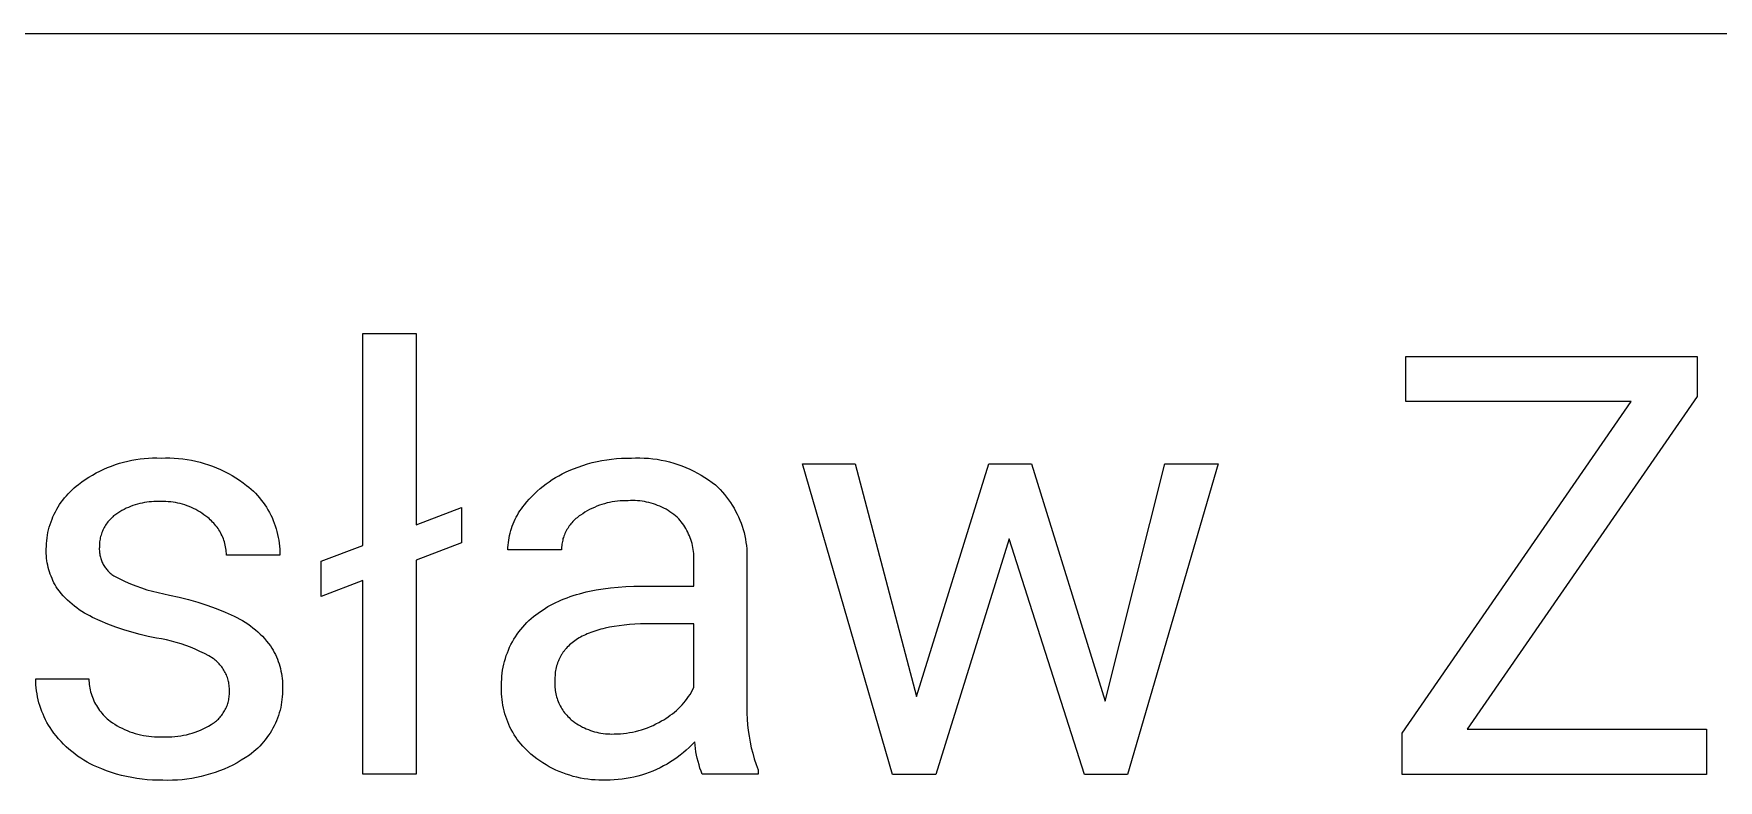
# Model space of a CAD drawing. Header units: millimetres. Extents: x 0 to 4030, y 0 to 2816.
# Drawn here: x 3053.8 to 3207.6, y 382.4 to 450.5 of the extents above; entities that cross this region are included whole.
import ezdxf

# ---------------------------------------------------------------- set-up
doc = ezdxf.new("R2010")
doc.units = ezdxf.units.MM
doc.header["$MEASUREMENT"] = 0
doc.layers.add('Domyślny', color=7, linetype='Continuous', true_color=0x000000)

msp = doc.modelspace()

# ---------------------------------------------------------------- linework, layer by layer
at = {"layer": 'Domyślny', "color": 18, "lineweight": 15, "true_color": 0x000000}
for p, q in [((4026.42, 450.53), (2507.18, 450.53)), ((3083.82, 403.81), (3083.82, 423.16)), ((3083.82, 423.16), (3088.69, 423.16)), ((3088.69, 423.16), (3088.69, 405.67)), ((3179.07, 416.94), (3179.07, 421.06)), ((3179.07, 421.06), (3205.67, 421.06)), ((3205.67, 421.06), (3205.67, 417.39)), ((3178.74, 386.67), (3199.65, 416.94)), ((3199.65, 416.94), (3179.07, 416.94)), ((3205.67, 417.39), (3184.68, 387.01)), ((3059.82, 410.59), (3060.17, 410.76)), ((3060.17, 410.76), (3060.53, 410.91)), ((3060.53, 410.91), (3060.88, 411.05)), ((3060.88, 411.05), (3061.25, 411.18)), ((3061.25, 411.18), (3061.61, 411.3)), ((3061.61, 411.3), (3061.98, 411.4)), ((3061.98, 411.4), (3062.36, 411.5)), ((3062.36, 411.5), (3062.73, 411.58)), ((3062.73, 411.58), (3063.11, 411.65)), ((3063.11, 411.65), (3063.49, 411.7)), ((3063.49, 411.7), (3063.88, 411.74)), ((3063.88, 411.74), (3064.26, 411.77)), ((3064.26, 411.77), (3064.64, 411.79)), ((3064.64, 411.79), (3065.03, 411.79)), ((3065.03, 411.79), (3065.41, 411.78)), ((3065.41, 411.78), (3065.81, 411.79)), ((3065.81, 411.79), (3066.21, 411.79)), ((3066.21, 411.79), (3066.61, 411.78)), ((3066.61, 411.78), (3067.01, 411.75)), ((3067.01, 411.75), (3067.4, 411.7)), ((3067.4, 411.7), (3067.8, 411.65)), ((3067.8, 411.65), (3068.19, 411.58)), ((3068.19, 411.58), (3068.58, 411.5)), ((3068.58, 411.5), (3068.97, 411.4)), ((3068.97, 411.4), (3069.35, 411.29)), ((3069.35, 411.29), (3069.73, 411.17)), ((3069.73, 411.17), (3070.11, 411.04)), ((3070.11, 411.04), (3070.48, 410.89)), ((3070.48, 410.89), (3070.85, 410.73)), ((3070.85, 410.73), (3071.21, 410.56)), ((3102.66, 410.63), (3103.07, 410.8)), ((3103.07, 410.8), (3103.49, 410.96)), ((3103.49, 410.96), (3103.92, 411.11)), ((3103.92, 411.11), (3104.35, 411.24)), ((3104.35, 411.24), (3104.78, 411.36)), ((3104.78, 411.36), (3105.22, 411.46)), ((3105.22, 411.46), (3105.66, 411.55)), ((3105.66, 411.55), (3106.11, 411.63)), ((3106.11, 411.63), (3106.55, 411.69)), ((3106.55, 411.69), (3107, 411.73)), ((3107, 411.73), (3107.45, 411.76)), ((3107.45, 411.76), (3107.9, 411.78)), ((3107.9, 411.78), (3108.35, 411.78)), ((3108.35, 411.78), (3108.74, 411.79)), ((3108.74, 411.79), (3109.13, 411.8)), ((3109.13, 411.8), (3109.53, 411.78)), ((3109.53, 411.78), (3109.92, 411.76)), ((3109.92, 411.76), (3110.31, 411.72)), ((3110.31, 411.72), (3110.7, 411.67)), ((3110.7, 411.67), (3111.08, 411.6)), ((3111.08, 411.6), (3111.47, 411.52)), ((3111.47, 411.52), (3111.85, 411.43)), ((3111.85, 411.43), (3112.23, 411.32)), ((3112.23, 411.32), (3112.6, 411.2)), ((3112.6, 411.2), (3112.97, 411.07)), ((3112.97, 411.07), (3113.34, 410.92)), ((3113.34, 410.92), (3113.69, 410.76)), ((3113.69, 410.76), (3114.05, 410.59)), ((3132.21, 382.89), (3123.97, 411.25)), ((3123.97, 411.25), (3128.8, 411.25)), ((3128.8, 411.25), (3134.38, 390.02)), ((3134.38, 390.02), (3140.99, 411.25)), ((3140.99, 411.25), (3144.89, 411.25)), ((3144.89, 411.25), (3151.63, 389.58)), ((3151.63, 389.58), (3157.08, 411.25)), ((3161.93, 411.25), (3153.67, 382.89)), ((3157.08, 411.25), (3161.93, 411.25)), ((3057.48, 409.05), (3057.67, 409.21)), ((3057.67, 409.21), (3057.87, 409.37)), ((3057.87, 409.37), (3058.18, 409.6)), ((3058.18, 409.6), (3058.49, 409.82)), ((3058.49, 409.82), (3058.82, 410.03)), ((3058.82, 410.03), (3059.15, 410.23)), ((3059.15, 410.23), (3059.48, 410.42)), ((3059.48, 410.42), (3059.82, 410.59)), ((3071.21, 410.56), (3071.56, 410.38)), ((3071.56, 410.38), (3071.91, 410.18)), ((3071.91, 410.18), (3072.25, 409.97)), ((3072.25, 409.97), (3072.58, 409.76)), ((3072.58, 409.76), (3072.91, 409.53)), ((3072.91, 409.53), (3073.22, 409.28)), ((3073.22, 409.28), (3073.43, 409.11)), ((3100.02, 408.99), (3100.29, 409.21)), ((3100.29, 409.21), (3100.56, 409.42)), ((3100.56, 409.42), (3100.84, 409.62)), ((3100.84, 409.62), (3101.13, 409.81)), ((3101.13, 409.81), (3101.43, 409.99)), ((3101.43, 409.99), (3101.73, 410.17)), ((3101.73, 410.17), (3102.03, 410.33)), ((3102.03, 410.33), (3102.34, 410.48)), ((3102.34, 410.48), (3102.66, 410.63)), ((3114.05, 410.59), (3114.4, 410.41)), ((3114.4, 410.41), (3114.74, 410.22)), ((3114.74, 410.22), (3115.07, 410.01)), ((3115.07, 410.01), (3115.4, 409.79)), ((3115.4, 409.79), (3115.72, 409.56)), ((3115.72, 409.56), (3116.03, 409.32)), ((3116.03, 409.32), (3116.25, 409.12)), ((3056.14, 407.53), (3056.29, 407.74)), ((3056.29, 407.74), (3056.44, 407.95)), ((3056.44, 407.95), (3056.59, 408.15)), ((3056.59, 408.15), (3056.76, 408.34)), ((3056.76, 408.34), (3056.93, 408.52)), ((3056.93, 408.52), (3057.11, 408.71)), ((3057.11, 408.71), (3057.29, 408.88)), ((3057.29, 408.88), (3057.48, 409.05)), ((3063.67, 407.67), (3063.46, 407.62)), ((3063.89, 407.71), (3063.67, 407.67)), ((3064.11, 407.75), (3063.89, 407.71)), ((3064.32, 407.77), (3064.11, 407.75)), ((3064.54, 407.79), (3064.32, 407.77)), ((3064.76, 407.8), (3064.54, 407.79)), ((3064.98, 407.81), (3064.76, 407.8)), ((3065.2, 407.81), (3064.98, 407.81)), ((3065.41, 407.8), (3065.2, 407.81)), ((3065.63, 407.8), (3065.41, 407.8)), ((3065.85, 407.8), (3065.63, 407.8)), ((3066.07, 407.78), (3065.85, 407.8)), ((3066.29, 407.77), (3066.07, 407.78)), ((3066.51, 407.74), (3066.29, 407.77)), ((3066.72, 407.71), (3066.51, 407.74)), ((3066.94, 407.66), (3066.72, 407.71)), ((3067.15, 407.62), (3066.94, 407.66)), ((3073.43, 409.11), (3073.64, 408.94)), ((3073.64, 408.94), (3073.84, 408.75)), ((3073.84, 408.75), (3074.03, 408.56)), ((3074.03, 408.56), (3074.21, 408.36)), ((3074.21, 408.36), (3074.39, 408.16)), ((3074.39, 408.16), (3074.56, 407.95)), ((3074.56, 407.95), (3074.72, 407.73)), ((3074.72, 407.73), (3074.88, 407.51)), ((3098.58, 407.5), (3098.8, 407.77)), ((3098.8, 407.77), (3099.03, 408.03)), ((3099.03, 408.03), (3099.26, 408.28)), ((3099.26, 408.28), (3099.51, 408.52)), ((3099.51, 408.52), (3099.76, 408.76)), ((3099.76, 408.76), (3100.02, 408.99)), ((3106.13, 407.68), (3105.89, 407.61)), ((3106.37, 407.73), (3106.13, 407.68)), ((3106.61, 407.78), (3106.37, 407.73)), ((3106.85, 407.81), (3106.61, 407.78)), ((3107.09, 407.84), (3106.85, 407.81)), ((3107.34, 407.86), (3107.09, 407.84)), ((3107.58, 407.88), (3107.34, 407.86)), ((3107.82, 407.88), (3107.58, 407.88)), ((3108.07, 407.87), (3107.82, 407.88)), ((3108.28, 407.89), (3108.07, 407.87)), ((3108.49, 407.89), (3108.28, 407.89)), ((3108.7, 407.89), (3108.49, 407.89)), ((3108.91, 407.87), (3108.7, 407.89)), ((3109.12, 407.86), (3108.91, 407.87)), ((3109.33, 407.83), (3109.12, 407.86)), ((3109.54, 407.8), (3109.33, 407.83)), ((3109.75, 407.76), (3109.54, 407.8)), ((3109.95, 407.71), (3109.75, 407.76)), ((3110.16, 407.66), (3109.95, 407.71)), ((3110.36, 407.6), (3110.16, 407.66)), ((3116.25, 409.12), (3116.46, 408.9)), ((3116.46, 408.9), (3116.66, 408.68)), ((3116.66, 408.68), (3116.86, 408.45)), ((3116.86, 408.45), (3117.05, 408.21)), ((3117.05, 408.21), (3117.23, 407.97)), ((3117.23, 407.97), (3117.41, 407.72)), ((3117.41, 407.72), (3117.57, 407.47)), ((3055.36, 405.95), (3055.45, 406.19)), ((3055.45, 406.19), (3055.54, 406.42)), ((3055.54, 406.42), (3055.65, 406.65)), ((3055.65, 406.65), (3055.76, 406.88)), ((3055.76, 406.88), (3055.88, 407.1)), ((3055.88, 407.1), (3056.01, 407.32)), ((3056.01, 407.32), (3056.14, 407.53)), ((3060.72, 406.14), (3060.64, 406.05)), ((3060.81, 406.23), (3060.72, 406.14)), ((3060.9, 406.32), (3060.81, 406.23)), ((3060.99, 406.41), (3060.9, 406.32)), ((3061.08, 406.49), (3060.99, 406.41)), ((3061.18, 406.57), (3061.08, 406.49)), ((3061.28, 406.64), (3061.18, 406.57)), ((3061.46, 406.76), (3061.28, 406.64)), ((3061.65, 406.88), (3061.46, 406.76)), ((3061.84, 406.99), (3061.65, 406.88)), ((3062.03, 407.09), (3061.84, 406.99)), ((3062.23, 407.19), (3062.03, 407.09)), ((3062.43, 407.28), (3062.23, 407.19)), ((3062.63, 407.36), (3062.43, 407.28)), ((3062.83, 407.44), (3062.63, 407.36)), ((3063.04, 407.51), (3062.83, 407.44)), ((3063.25, 407.57), (3063.04, 407.51)), ((3063.46, 407.62), (3063.25, 407.57)), ((3067.36, 407.56), (3067.15, 407.62)), ((3067.57, 407.5), (3067.36, 407.56)), ((3067.78, 407.43), (3067.57, 407.5)), ((3067.98, 407.35), (3067.78, 407.43)), ((3068.18, 407.26), (3067.98, 407.35)), ((3068.38, 407.17), (3068.18, 407.26)), ((3068.58, 407.07), (3068.38, 407.17)), ((3068.77, 406.97), (3068.58, 407.07)), ((3068.96, 406.86), (3068.77, 406.97)), ((3069.14, 406.74), (3068.96, 406.86)), ((3069.32, 406.61), (3069.14, 406.74)), ((3069.5, 406.48), (3069.32, 406.61)), ((3069.67, 406.35), (3069.5, 406.48)), ((3069.79, 406.25), (3069.67, 406.35)), ((3069.9, 406.15), (3069.79, 406.25)), ((3070.01, 406.05), (3069.9, 406.15)), ((3074.88, 407.51), (3075.03, 407.29)), ((3075.03, 407.29), (3075.17, 407.06)), ((3075.17, 407.06), (3075.3, 406.82)), ((3075.3, 406.82), (3075.42, 406.58)), ((3075.42, 406.58), (3075.54, 406.34)), ((3075.54, 406.34), (3075.65, 406.09)), ((3088.69, 405.67), (3092.84, 407.27)), ((3092.84, 407.27), (3092.84, 404.05)), ((3097.65, 405.98), (3097.74, 406.19)), ((3097.74, 406.19), (3097.84, 406.39)), ((3097.84, 406.39), (3097.95, 406.58)), ((3097.95, 406.58), (3098.06, 406.77)), ((3098.06, 406.77), (3098.18, 406.96)), ((3098.18, 406.96), (3098.31, 407.14)), ((3098.31, 407.14), (3098.44, 407.32)), ((3098.44, 407.32), (3098.58, 407.5)), ((3103.19, 406.16), (3103.1, 406.07)), ((3103.29, 406.25), (3103.19, 406.16)), ((3103.39, 406.33), (3103.29, 406.25)), ((3103.49, 406.41), (3103.39, 406.33)), ((3103.6, 406.49), (3103.49, 406.41)), ((3103.71, 406.56), (3103.6, 406.49)), ((3103.91, 406.7), (3103.71, 406.56)), ((3104.11, 406.83), (3103.91, 406.7)), ((3104.32, 406.95), (3104.11, 406.83)), ((3104.54, 407.07), (3104.32, 406.95)), ((3104.75, 407.18), (3104.54, 407.07)), ((3104.98, 407.28), (3104.75, 407.18)), ((3105.2, 407.38), (3104.98, 407.28)), ((3105.43, 407.47), (3105.2, 407.38)), ((3105.66, 407.54), (3105.43, 407.47)), ((3105.89, 407.61), (3105.66, 407.54)), ((3110.56, 407.53), (3110.36, 407.6)), ((3110.75, 407.46), (3110.56, 407.53)), ((3110.95, 407.38), (3110.75, 407.46)), ((3111.14, 407.29), (3110.95, 407.38)), ((3111.33, 407.2), (3111.14, 407.29)), ((3111.52, 407.1), (3111.33, 407.2)), ((3111.7, 406.99), (3111.52, 407.1)), ((3111.88, 406.88), (3111.7, 406.99)), ((3112.05, 406.76), (3111.88, 406.88)), ((3112.22, 406.64), (3112.05, 406.76)), ((3112.39, 406.51), (3112.22, 406.64)), ((3112.55, 406.37), (3112.39, 406.51)), ((3112.68, 406.24), (3112.55, 406.37)), ((3112.8, 406.09), (3112.68, 406.24)), ((3117.57, 407.47), (3117.73, 407.21)), ((3117.73, 407.21), (3117.87, 406.94)), ((3117.87, 406.94), (3118.01, 406.67)), ((3118.01, 406.67), (3118.14, 406.4)), ((3118.14, 406.4), (3118.26, 406.12)), ((3118.26, 406.12), (3118.37, 405.84)), ((3055, 404.48), (3055.04, 404.73)), ((3055.04, 404.73), (3055.08, 404.98)), ((3055.08, 404.98), (3055.14, 405.23)), ((3055.14, 405.23), (3055.2, 405.47)), ((3055.2, 405.47), (3055.28, 405.71)), ((3055.28, 405.71), (3055.36, 405.95)), ((3059.89, 404.61), (3059.86, 404.49)), ((3059.93, 404.73), (3059.89, 404.61)), ((3059.96, 404.85), (3059.93, 404.73)), ((3060.01, 404.97), (3059.96, 404.85)), ((3060.05, 405.09), (3060.01, 404.97)), ((3060.1, 405.2), (3060.05, 405.09)), ((3060.16, 405.32), (3060.1, 405.2)), ((3060.21, 405.43), (3060.16, 405.32)), ((3060.28, 405.54), (3060.21, 405.43)), ((3060.34, 405.64), (3060.28, 405.54)), ((3060.41, 405.75), (3060.34, 405.64)), ((3060.48, 405.85), (3060.41, 405.75)), ((3060.56, 405.95), (3060.48, 405.85)), ((3060.64, 406.05), (3060.56, 405.95)), ((3070.12, 405.94), (3070.01, 406.05)), ((3070.23, 405.83), (3070.12, 405.94)), ((3070.33, 405.72), (3070.23, 405.83)), ((3070.42, 405.6), (3070.33, 405.72)), ((3070.52, 405.48), (3070.42, 405.6)), ((3070.61, 405.35), (3070.52, 405.48)), ((3070.69, 405.23), (3070.61, 405.35)), ((3070.77, 405.1), (3070.69, 405.23)), ((3070.84, 404.97), (3070.77, 405.1)), ((3070.91, 404.83), (3070.84, 404.97)), ((3070.98, 404.69), (3070.91, 404.83)), ((3071.04, 404.55), (3070.98, 404.69)), ((3075.65, 406.09), (3075.75, 405.84)), ((3075.75, 405.84), (3075.84, 405.58)), ((3075.84, 405.58), (3075.92, 405.32)), ((3075.92, 405.32), (3075.99, 405.06)), ((3075.99, 405.06), (3076.05, 404.8)), ((3076.05, 404.8), (3076.11, 404.54)), ((3097.19, 404.5), (3097.23, 404.72)), ((3097.23, 404.72), (3097.28, 404.93)), ((3097.28, 404.93), (3097.34, 405.15)), ((3097.34, 405.15), (3097.41, 405.36)), ((3097.41, 405.36), (3097.48, 405.57)), ((3097.48, 405.57), (3097.56, 405.78)), ((3097.56, 405.78), (3097.65, 405.98)), ((3102.2, 404.66), (3102.15, 404.54)), ((3102.24, 404.78), (3102.2, 404.66)), ((3102.29, 404.9), (3102.24, 404.78)), ((3102.35, 405.02), (3102.29, 404.9)), ((3102.41, 405.14), (3102.35, 405.02)), ((3102.47, 405.25), (3102.41, 405.14)), ((3102.54, 405.36), (3102.47, 405.25)), ((3102.61, 405.47), (3102.54, 405.36)), ((3102.68, 405.58), (3102.61, 405.47)), ((3102.76, 405.68), (3102.68, 405.58)), ((3102.84, 405.78), (3102.76, 405.68)), ((3102.92, 405.88), (3102.84, 405.78)), ((3103.01, 405.98), (3102.92, 405.88)), ((3103.1, 406.07), (3103.01, 405.98)), ((3112.91, 405.95), (3112.8, 406.09)), ((3113.02, 405.8), (3112.91, 405.95)), ((3113.13, 405.65), (3113.02, 405.8)), ((3113.23, 405.5), (3113.13, 405.65)), ((3113.33, 405.34), (3113.23, 405.5)), ((3113.42, 405.18), (3113.33, 405.34)), ((3113.5, 405.01), (3113.42, 405.18)), ((3113.58, 404.84), (3113.5, 405.01)), ((3113.66, 404.67), (3113.58, 404.84)), ((3113.72, 404.5), (3113.66, 404.67)), ((3118.37, 405.84), (3118.47, 405.55)), ((3118.47, 405.55), (3118.56, 405.26)), ((3118.56, 405.26), (3118.64, 404.97)), ((3118.64, 404.97), (3118.71, 404.68)), ((3118.71, 404.68), (3118.77, 404.38)), ((3054.93, 403.47), (3054.94, 403.73)), ((3054.93, 403.26), (3054.93, 403.47)), ((3054.93, 403.05), (3054.93, 403.26)), ((3054.95, 402.84), (3054.93, 403.05)), ((3054.94, 403.73), (3054.95, 403.98)), ((3054.95, 403.98), (3054.97, 404.23)), ((3054.97, 404.23), (3055, 404.48)), ((3059.78, 403.62), (3059.77, 403.52)), ((3059.77, 403.52), (3059.77, 403.42)), ((3059.77, 403.42), (3059.78, 403.32)), ((3059.79, 404), (3059.78, 403.87)), ((3059.78, 403.87), (3059.78, 403.75)), ((3059.78, 403.75), (3059.78, 403.62)), ((3059.78, 403.32), (3059.78, 403.22)), ((3059.78, 403.22), (3059.79, 403.12)), ((3059.8, 404.12), (3059.79, 404)), ((3059.79, 403.12), (3059.81, 403.02)), ((3059.82, 404.25), (3059.8, 404.12)), ((3059.84, 404.37), (3059.82, 404.25)), ((3059.86, 404.49), (3059.84, 404.37)), ((3071.1, 404.41), (3071.04, 404.55)), ((3071.15, 404.27), (3071.1, 404.41)), ((3071.19, 404.12), (3071.15, 404.27)), ((3071.23, 403.98), (3071.19, 404.12)), ((3071.27, 403.83), (3071.23, 403.98)), ((3071.3, 403.68), (3071.27, 403.83)), ((3071.32, 403.53), (3071.3, 403.68)), ((3071.34, 403.38), (3071.32, 403.53)), ((3071.36, 403.23), (3071.34, 403.38)), ((3071.37, 403.08), (3071.36, 403.23)), ((3071.37, 402.92), (3071.37, 403.08)), ((3076.11, 404.54), (3076.15, 404.27)), ((3076.15, 404.27), (3076.19, 404)), ((3076.19, 404), (3076.22, 403.73)), ((3076.22, 403.73), (3076.24, 403.46)), ((3076.24, 403.46), (3076.25, 403.19)), ((3076.25, 403.19), (3076.24, 402.92)), ((3080.04, 402.37), (3083.82, 403.81)), ((3092.84, 404.05), (3088.69, 402.45)), ((3097.08, 403.61), (3097.1, 403.84)), ((3097.08, 403.39), (3097.08, 403.61)), ((3101.96, 403.39), (3097.08, 403.39)), ((3097.1, 403.84), (3097.12, 404.06)), ((3097.12, 404.06), (3097.15, 404.28)), ((3097.15, 404.28), (3097.19, 404.5)), ((3101.97, 403.65), (3101.96, 403.52)), ((3101.96, 403.52), (3101.96, 403.39)), ((3101.99, 403.78), (3101.97, 403.65)), ((3102, 403.91), (3101.99, 403.78)), ((3102.02, 404.04), (3102, 403.91)), ((3102.05, 404.16), (3102.02, 404.04)), ((3102.08, 404.29), (3102.05, 404.16)), ((3102.11, 404.42), (3102.08, 404.29)), ((3102.15, 404.54), (3102.11, 404.42)), ((3113.79, 404.33), (3113.72, 404.5)), ((3113.84, 404.15), (3113.79, 404.33)), ((3113.89, 403.97), (3113.84, 404.15)), ((3113.94, 403.79), (3113.89, 403.97)), ((3113.97, 403.61), (3113.94, 403.79)), ((3114.01, 403.43), (3113.97, 403.61)), ((3114.03, 403.24), (3114.01, 403.43)), ((3114.05, 403.06), (3114.03, 403.24)), ((3114.06, 402.87), (3114.05, 403.06)), ((3118.77, 404.38), (3118.82, 404.08)), ((3118.82, 404.08), (3118.86, 403.78)), ((3118.86, 403.78), (3118.89, 403.48)), ((3118.89, 403.48), (3118.9, 403.18)), ((3118.9, 403.18), (3118.91, 402.88)), ((3142.85, 404.39), (3136.14, 382.89)), ((3149.74, 382.89), (3142.85, 404.39)), ((3054.96, 402.63), (3054.95, 402.84)), ((3054.99, 402.41), (3054.96, 402.63)), ((3055.02, 402.2), (3054.99, 402.41)), ((3055.06, 402), (3055.02, 402.2)), ((3055.11, 401.79), (3055.06, 402)), ((3055.16, 401.58), (3055.11, 401.79)), ((3055.23, 401.38), (3055.16, 401.58)), ((3059.81, 403.02), (3059.83, 402.92)), ((3059.83, 402.92), (3059.85, 402.82)), ((3059.85, 402.82), (3059.87, 402.72)), ((3059.87, 402.72), (3059.9, 402.62)), ((3059.9, 402.62), (3059.93, 402.52)), ((3059.93, 402.52), (3059.96, 402.43)), ((3059.96, 402.43), (3060, 402.34)), ((3060, 402.34), (3060.04, 402.24)), ((3060.04, 402.24), (3060.09, 402.15)), ((3060.09, 402.15), (3060.13, 402.06)), ((3060.13, 402.06), (3060.18, 401.97)), ((3060.18, 401.97), (3060.24, 401.89)), ((3060.24, 401.89), (3060.29, 401.8)), ((3060.29, 401.8), (3060.35, 401.72)), ((3060.35, 401.72), (3060.42, 401.64)), ((3060.42, 401.64), (3060.48, 401.56)), ((3060.48, 401.56), (3060.55, 401.49)), ((3060.55, 401.49), (3060.62, 401.42)), ((3076.24, 402.92), (3071.37, 402.92)), ((3080.04, 399.15), (3080.04, 402.37)), ((3088.69, 402.45), (3088.69, 382.9)), ((3114.07, 402.69), (3114.06, 402.87)), ((3114.07, 402.5), (3114.07, 402.69)), ((3114.07, 402.32), (3114.07, 402.5)), ((3114.07, 400.09), (3114.07, 402.32)), ((3118.91, 402.88), (3118.91, 402.57)), ((3118.91, 402.57), (3118.91, 389.53)), ((3055.29, 401.18), (3055.23, 401.38)), ((3055.37, 400.98), (3055.29, 401.18)), ((3055.45, 400.78), (3055.37, 400.98)), ((3055.54, 400.59), (3055.45, 400.78)), ((3055.63, 400.4), (3055.54, 400.59)), ((3055.73, 400.21), (3055.63, 400.4)), ((3055.84, 400.03), (3055.73, 400.21)), ((3055.95, 399.85), (3055.84, 400.03)), ((3060.62, 401.42), (3060.69, 401.34)), ((3060.69, 401.34), (3060.77, 401.28)), ((3060.77, 401.28), (3060.84, 401.21)), ((3060.84, 401.21), (3060.92, 401.15)), ((3060.92, 401.15), (3061, 401.09)), ((3061, 401.09), (3061.09, 401.03)), ((3061.09, 401.03), (3061.17, 400.98)), ((3061.17, 400.98), (3061.65, 400.74)), ((3061.65, 400.74), (3062.13, 400.51)), ((3062.13, 400.51), (3062.61, 400.3)), ((3062.61, 400.3), (3063.11, 400.11)), ((3063.11, 400.11), (3063.61, 399.93)), ((3083.82, 400.59), (3080.04, 399.15)), ((3083.82, 382.9), (3083.82, 400.59)), ((3106.46, 399.93), (3107.15, 400)), ((3107.15, 400), (3107.86, 400.05)), ((3107.86, 400.05), (3108.59, 400.08)), ((3108.59, 400.08), (3109.34, 400.09)), ((3109.34, 400.09), (3114.07, 400.09)), ((3056.12, 399.63), (3055.95, 399.85)), ((3056.3, 399.41), (3056.12, 399.63)), ((3056.48, 399.2), (3056.3, 399.41)), ((3056.67, 399), (3056.48, 399.2)), ((3056.87, 398.8), (3056.67, 399)), ((3057.07, 398.61), (3056.87, 398.8)), ((3057.28, 398.43), (3057.07, 398.61)), ((3057.49, 398.25), (3057.28, 398.43)), ((3063.61, 399.93), (3064.11, 399.76)), ((3064.11, 399.76), (3064.62, 399.62)), ((3064.62, 399.62), (3065.14, 399.49)), ((3065.14, 399.49), (3065.66, 399.37)), ((3065.66, 399.37), (3066.18, 399.27)), ((3066.18, 399.27), (3067.05, 399.08)), ((3067.05, 399.08), (3067.91, 398.86)), ((3067.91, 398.86), (3068.76, 398.61)), ((3068.76, 398.61), (3069.6, 398.34)), ((3100.98, 398.34), (3101.22, 398.46)), ((3101.22, 398.46), (3101.46, 398.59)), ((3101.46, 398.59), (3101.72, 398.7)), ((3101.72, 398.7), (3101.97, 398.82)), ((3101.97, 398.82), (3102.23, 398.92)), ((3102.23, 398.92), (3102.5, 399.03)), ((3102.5, 399.03), (3102.77, 399.13)), ((3102.77, 399.13), (3103.05, 399.22)), ((3103.05, 399.22), (3103.34, 399.31)), ((3103.34, 399.31), (3103.62, 399.39)), ((3103.62, 399.39), (3103.92, 399.47)), ((3103.92, 399.47), (3104.22, 399.55)), ((3104.22, 399.55), (3104.52, 399.62)), ((3104.52, 399.62), (3104.83, 399.68)), ((3104.83, 399.68), (3105.15, 399.74)), ((3105.15, 399.74), (3105.79, 399.85)), ((3105.79, 399.85), (3106.46, 399.93)), ((3057.71, 398.09), (3057.49, 398.25)), ((3057.94, 397.92), (3057.71, 398.09)), ((3058.17, 397.77), (3057.94, 397.92)), ((3058.41, 397.62), (3058.17, 397.77)), ((3058.65, 397.49), (3058.41, 397.62)), ((3058.9, 397.36), (3058.65, 397.49)), ((3059.15, 397.23), (3058.9, 397.36)), ((3059.85, 396.92), (3059.15, 397.23)), ((3060.56, 396.62), (3059.85, 396.92)), ((3069.6, 398.34), (3070.44, 398.03)), ((3070.44, 398.03), (3071.26, 397.7)), ((3071.26, 397.7), (3072.07, 397.34)), ((3072.07, 397.34), (3072.33, 397.22)), ((3072.33, 397.22), (3072.59, 397.08)), ((3072.59, 397.08), (3072.84, 396.94)), ((3072.84, 396.94), (3073.09, 396.79)), ((3098.81, 396.75), (3099, 396.94)), ((3099, 396.94), (3099.21, 397.12)), ((3099.21, 397.12), (3099.42, 397.3)), ((3099.42, 397.3), (3099.63, 397.47)), ((3099.63, 397.47), (3099.85, 397.63)), ((3099.85, 397.63), (3100.07, 397.78)), ((3100.07, 397.78), (3100.29, 397.93)), ((3100.29, 397.93), (3100.51, 398.07)), ((3100.51, 398.07), (3100.74, 398.21)), ((3100.74, 398.21), (3100.98, 398.34)), ((3061.28, 396.35), (3060.56, 396.62)), ((3062.01, 396.1), (3061.28, 396.35)), ((3062.75, 395.88), (3062.01, 396.1)), ((3063.49, 395.67), (3062.75, 395.88)), ((3064.24, 395.5), (3063.49, 395.67)), ((3065, 395.34), (3064.24, 395.5)), ((3065.45, 395.26), (3065, 395.34)), ((3073.09, 396.79), (3073.33, 396.63)), ((3073.33, 396.63), (3073.57, 396.46)), ((3073.57, 396.46), (3073.8, 396.29)), ((3073.8, 396.29), (3074.02, 396.1)), ((3074.02, 396.1), (3074.24, 395.91)), ((3074.24, 395.91), (3074.45, 395.71)), ((3074.45, 395.71), (3074.66, 395.51)), ((3074.66, 395.51), (3074.85, 395.29)), ((3097.63, 395.23), (3097.78, 395.46)), ((3097.78, 395.46), (3097.93, 395.69)), ((3097.93, 395.69), (3098.09, 395.91)), ((3098.09, 395.91), (3098.26, 396.13)), ((3098.26, 396.13), (3098.43, 396.34)), ((3098.43, 396.34), (3098.62, 396.55)), ((3098.62, 396.55), (3098.81, 396.75)), ((3103.58, 395.35), (3103.44, 395.26)), ((3103.72, 395.43), (3103.58, 395.35)), ((3103.86, 395.51), (3103.72, 395.43)), ((3104.01, 395.58), (3103.86, 395.51)), ((3104.17, 395.65), (3104.01, 395.58)), ((3104.33, 395.72), (3104.17, 395.65)), ((3104.49, 395.79), (3104.33, 395.72)), ((3104.66, 395.86), (3104.49, 395.79)), ((3104.83, 395.92), (3104.66, 395.86)), ((3105.01, 395.98), (3104.83, 395.92)), ((3105.19, 396.04), (3105.01, 395.98)), ((3105.37, 396.09), (3105.19, 396.04)), ((3105.56, 396.14), (3105.37, 396.09)), ((3105.75, 396.19), (3105.56, 396.14)), ((3105.95, 396.24), (3105.75, 396.19)), ((3106.36, 396.33), (3105.95, 396.24)), ((3106.79, 396.4), (3106.36, 396.33)), ((3107.23, 396.47), (3106.79, 396.4)), ((3107.7, 396.53), (3107.23, 396.47)), ((3108.17, 396.57), (3107.7, 396.53)), ((3108.67, 396.61), (3108.17, 396.57)), ((3109.19, 396.63), (3108.67, 396.61)), ((3109.72, 396.65), (3109.19, 396.63)), ((3110.27, 396.65), (3109.72, 396.65)), ((3114.07, 396.65), (3110.27, 396.65)), ((3114.07, 390.83), (3114.07, 396.65)), ((3065.9, 395.17), (3065.45, 395.26)), ((3066.35, 395.07), (3065.9, 395.17)), ((3066.8, 394.94), (3066.35, 395.07)), ((3067.24, 394.81), (3066.8, 394.94)), ((3067.67, 394.66), (3067.24, 394.81)), ((3068.1, 394.5), (3067.67, 394.66)), ((3068.53, 394.32), (3068.1, 394.5)), ((3068.95, 394.13), (3068.53, 394.32)), ((3069.36, 393.92), (3068.95, 394.13)), ((3069.77, 393.71), (3069.36, 393.92)), ((3074.85, 395.29), (3075.04, 395.07)), ((3075.04, 395.07), (3075.22, 394.85)), ((3075.22, 394.85), (3075.4, 394.62)), ((3075.4, 394.62), (3075.52, 394.43)), ((3075.52, 394.43), (3075.64, 394.23)), ((3075.64, 394.23), (3075.75, 394.03)), ((3075.75, 394.03), (3075.85, 393.83)), ((3075.85, 393.83), (3075.95, 393.62)), ((3096.93, 393.74), (3097.03, 394)), ((3097.03, 394), (3097.13, 394.25)), ((3097.13, 394.25), (3097.24, 394.5)), ((3097.24, 394.5), (3097.36, 394.75)), ((3097.36, 394.75), (3097.49, 394.99)), ((3097.49, 394.99), (3097.63, 395.23)), ((3101.98, 393.84), (3101.95, 393.78)), ((3102.02, 393.9), (3101.98, 393.84)), ((3102.06, 393.96), (3102.02, 393.9)), ((3102.1, 394.01), (3102.06, 393.96)), ((3102.14, 394.07), (3102.1, 394.01)), ((3102.18, 394.13), (3102.14, 394.07)), ((3102.22, 394.19), (3102.18, 394.13)), ((3102.27, 394.24), (3102.22, 394.19)), ((3102.31, 394.3), (3102.27, 394.24)), ((3102.41, 394.4), (3102.31, 394.3)), ((3102.5, 394.51), (3102.41, 394.4)), ((3102.61, 394.61), (3102.5, 394.51)), ((3102.71, 394.71), (3102.61, 394.61)), ((3102.82, 394.81), (3102.71, 394.71)), ((3102.94, 394.91), (3102.82, 394.81)), ((3103.06, 395), (3102.94, 394.91)), ((3103.18, 395.09), (3103.06, 395)), ((3103.31, 395.18), (3103.18, 395.09)), ((3103.44, 395.26), (3103.31, 395.18)), ((3070.16, 393.48), (3069.77, 393.71)), ((3070.26, 393.4), (3070.16, 393.48)), ((3070.36, 393.33), (3070.26, 393.4)), ((3070.45, 393.25), (3070.36, 393.33)), ((3070.54, 393.16), (3070.45, 393.25)), ((3070.63, 393.08), (3070.54, 393.16)), ((3070.71, 392.99), (3070.63, 393.08)), ((3070.79, 392.9), (3070.71, 392.99)), ((3070.87, 392.8), (3070.79, 392.9)), ((3070.95, 392.71), (3070.87, 392.8)), ((3071.02, 392.61), (3070.95, 392.71)), ((3071.09, 392.51), (3071.02, 392.61)), ((3071.15, 392.4), (3071.09, 392.51)), ((3071.21, 392.3), (3071.15, 392.4)), ((3071.27, 392.19), (3071.21, 392.3)), ((3075.95, 393.62), (3076.03, 393.41)), ((3076.03, 393.41), (3076.11, 393.2)), ((3076.11, 393.2), (3076.19, 392.99)), ((3076.19, 392.99), (3076.25, 392.77)), ((3076.25, 392.77), (3076.31, 392.55)), ((3076.31, 392.55), (3076.36, 392.33)), ((3076.36, 392.33), (3076.41, 392.11)), ((3096.56, 392.13), (3096.6, 392.41)), ((3096.6, 392.41), (3096.65, 392.68)), ((3096.65, 392.68), (3096.7, 392.95)), ((3096.7, 392.95), (3096.77, 393.21)), ((3096.77, 393.21), (3096.85, 393.48)), ((3096.85, 393.48), (3096.93, 393.74)), ((3101.43, 392.37), (3101.41, 392.22)), ((3101.46, 392.51), (3101.43, 392.37)), ((3101.5, 392.66), (3101.46, 392.51)), ((3101.53, 392.8), (3101.5, 392.66)), ((3101.57, 392.94), (3101.53, 392.8)), ((3101.62, 393.07), (3101.57, 392.94)), ((3101.67, 393.21), (3101.62, 393.07)), ((3101.7, 393.27), (3101.67, 393.21)), ((3101.72, 393.34), (3101.7, 393.27)), ((3101.75, 393.4), (3101.72, 393.34)), ((3101.78, 393.47), (3101.75, 393.4)), ((3101.81, 393.53), (3101.78, 393.47)), ((3101.84, 393.59), (3101.81, 393.53)), ((3101.88, 393.65), (3101.84, 393.59)), ((3101.91, 393.72), (3101.88, 393.65)), ((3101.95, 393.78), (3101.91, 393.72)), ((3053.97, 391.35), (3053.97, 391.62)), ((3053.97, 391.62), (3058.81, 391.62)), ((3053.98, 391.07), (3053.97, 391.35)), ((3054.01, 390.79), (3053.98, 391.07)), ((3054.04, 390.52), (3054.01, 390.79)), ((3058.81, 391.62), (3058.82, 391.45)), ((3058.82, 391.45), (3058.83, 391.28)), ((3058.83, 391.28), (3058.85, 391.11)), ((3058.85, 391.11), (3058.87, 390.94)), ((3058.87, 390.94), (3058.9, 390.77)), ((3058.9, 390.77), (3058.94, 390.6)), ((3071.32, 392.08), (3071.27, 392.19)), ((3071.37, 391.97), (3071.32, 392.08)), ((3071.42, 391.85), (3071.37, 391.97)), ((3071.46, 391.74), (3071.42, 391.85)), ((3071.5, 391.62), (3071.46, 391.74)), ((3071.53, 391.5), (3071.5, 391.62)), ((3071.56, 391.39), (3071.53, 391.5)), ((3071.59, 391.27), (3071.56, 391.39)), ((3071.61, 391.15), (3071.59, 391.27)), ((3071.63, 391.03), (3071.61, 391.15)), ((3071.64, 390.9), (3071.63, 391.03)), ((3071.65, 390.78), (3071.64, 390.9)), ((3071.66, 390.66), (3071.65, 390.78)), ((3076.41, 392.11), (3076.44, 391.88)), ((3076.44, 391.88), (3076.47, 391.66)), ((3076.47, 391.66), (3076.49, 391.43)), ((3076.49, 391.43), (3076.5, 391.2)), ((3076.5, 391.2), (3076.5, 390.98)), ((3076.5, 390.98), (3076.5, 390.75)), ((3076.5, 390.75), (3076.5, 390.5)), ((3096.49, 391.31), (3096.51, 391.59)), ((3096.49, 391.04), (3096.49, 391.31)), ((3096.5, 390.76), (3096.49, 391.04)), ((3096.5, 390.5), (3096.5, 390.76)), ((3096.51, 391.59), (3096.53, 391.86)), ((3096.53, 391.86), (3096.56, 392.13)), ((3101.36, 391.43), (3101.35, 391.29)), ((3101.35, 391.29), (3101.35, 391.14)), ((3101.35, 391.14), (3101.35, 390.99)), ((3101.35, 390.99), (3101.36, 390.84)), ((3101.37, 391.75), (3101.36, 391.6)), ((3101.36, 391.6), (3101.36, 391.43)), ((3101.36, 390.84), (3101.38, 390.69)), ((3101.38, 391.91), (3101.37, 391.75)), ((3101.39, 392.07), (3101.38, 391.91)), ((3101.41, 392.22), (3101.39, 392.07)), ((3113.95, 390.62), (3114.07, 390.83)), ((3054.08, 390.25), (3054.04, 390.52)), ((3054.13, 389.97), (3054.08, 390.25)), ((3054.19, 389.7), (3054.13, 389.97)), ((3054.26, 389.43), (3054.19, 389.7)), ((3054.34, 389.17), (3054.26, 389.43)), ((3058.94, 390.6), (3058.98, 390.43)), ((3058.98, 390.43), (3059.02, 390.27)), ((3059.02, 390.27), (3059.08, 390.1)), ((3059.08, 390.1), (3059.14, 389.94)), ((3059.14, 389.94), (3059.2, 389.78)), ((3059.2, 389.78), (3059.27, 389.62)), ((3059.27, 389.62), (3059.34, 389.47)), ((3059.34, 389.47), (3059.42, 389.32)), ((3059.42, 389.32), (3059.51, 389.17)), ((3071.42, 389.13), (3071.46, 389.24)), ((3071.46, 389.24), (3071.5, 389.36)), ((3071.5, 389.36), (3071.53, 389.47)), ((3071.53, 389.47), (3071.56, 389.59)), ((3071.56, 389.59), (3071.59, 389.7)), ((3071.59, 389.7), (3071.61, 389.82)), ((3071.61, 389.82), (3071.63, 389.94)), ((3071.63, 389.94), (3071.64, 390.06)), ((3071.64, 390.06), (3071.65, 390.18)), ((3071.65, 390.42), (3071.66, 390.54)), ((3071.65, 390.3), (3071.65, 390.42)), ((3071.65, 390.18), (3071.65, 390.3)), ((3071.66, 390.54), (3071.66, 390.66)), ((3076.38, 389.24), (3076.33, 388.99)), ((3076.42, 389.49), (3076.38, 389.24)), ((3076.45, 389.74), (3076.42, 389.49)), ((3076.48, 389.99), (3076.45, 389.74)), ((3076.49, 390.25), (3076.48, 389.99)), ((3076.5, 390.5), (3076.49, 390.25)), ((3096.5, 390.24), (3096.5, 390.5)), ((3096.52, 389.98), (3096.5, 390.24)), ((3096.55, 389.72), (3096.52, 389.98)), ((3096.58, 389.46), (3096.55, 389.72)), ((3096.62, 389.2), (3096.58, 389.46)), ((3096.67, 388.94), (3096.62, 389.2)), ((3101.38, 390.69), (3101.4, 390.55)), ((3101.4, 390.55), (3101.42, 390.4)), ((3101.42, 390.4), (3101.45, 390.25)), ((3101.45, 390.25), (3101.49, 390.11)), ((3101.49, 390.11), (3101.53, 389.97)), ((3101.53, 389.97), (3101.57, 389.83)), ((3101.57, 389.83), (3101.62, 389.69)), ((3101.62, 389.69), (3101.67, 389.55)), ((3101.67, 389.55), (3101.73, 389.41)), ((3101.73, 389.41), (3101.79, 389.28)), ((3101.79, 389.28), (3101.86, 389.14)), ((3112.82, 389.07), (3112.98, 389.25)), ((3112.98, 389.25), (3113.14, 389.43)), ((3113.14, 389.43), (3113.29, 389.62)), ((3113.29, 389.62), (3113.44, 389.81)), ((3113.44, 389.81), (3113.58, 390)), ((3113.58, 390), (3113.71, 390.2)), ((3113.71, 390.2), (3113.84, 390.41)), ((3113.84, 390.41), (3113.95, 390.62)), ((3118.91, 389.53), (3118.9, 389)), ((3054.43, 388.91), (3054.34, 389.17)), ((3054.52, 388.65), (3054.43, 388.91)), ((3054.63, 388.39), (3054.52, 388.65)), ((3054.74, 388.14), (3054.63, 388.39)), ((3054.86, 387.89), (3054.74, 388.14)), ((3054.99, 387.64), (3054.86, 387.89)), ((3055.13, 387.4), (3054.99, 387.64)), ((3059.51, 389.17), (3059.6, 389.02)), ((3059.6, 389.02), (3059.69, 388.88)), ((3059.69, 388.88), (3059.79, 388.74)), ((3059.79, 388.74), (3059.9, 388.6)), ((3059.9, 388.6), (3060.01, 388.47)), ((3060.01, 388.47), (3060.12, 388.34)), ((3060.12, 388.34), (3060.24, 388.21)), ((3060.24, 388.21), (3060.36, 388.09)), ((3060.36, 388.09), (3060.49, 387.98)), ((3060.49, 387.98), (3060.62, 387.87)), ((3060.62, 387.87), (3060.76, 387.76)), ((3060.76, 387.76), (3060.97, 387.61)), ((3070.28, 387.63), (3070.37, 387.71)), ((3070.37, 387.71), (3070.46, 387.78)), ((3070.46, 387.78), (3070.55, 387.86)), ((3070.55, 387.86), (3070.64, 387.94)), ((3070.64, 387.94), (3070.72, 388.03)), ((3070.72, 388.03), (3070.8, 388.12)), ((3070.8, 388.12), (3070.88, 388.21)), ((3070.88, 388.21), (3070.95, 388.3)), ((3070.95, 388.3), (3071.02, 388.4)), ((3071.02, 388.4), (3071.09, 388.5)), ((3071.09, 388.5), (3071.15, 388.6)), ((3071.15, 388.6), (3071.21, 388.7)), ((3071.21, 388.7), (3071.27, 388.81)), ((3071.27, 388.81), (3071.32, 388.91)), ((3071.32, 388.91), (3071.37, 389.02)), ((3071.37, 389.02), (3071.42, 389.13)), ((3075.95, 387.79), (3075.85, 387.56)), ((3076.04, 388.02), (3075.95, 387.79)), ((3076.12, 388.26), (3076.04, 388.02)), ((3076.2, 388.5), (3076.12, 388.26)), ((3076.27, 388.75), (3076.2, 388.5)), ((3076.33, 388.99), (3076.27, 388.75)), ((3096.73, 388.69), (3096.67, 388.94)), ((3096.8, 388.43), (3096.73, 388.69)), ((3096.88, 388.18), (3096.8, 388.43)), ((3096.97, 387.93), (3096.88, 388.18)), ((3097.06, 387.69), (3096.97, 387.93)), ((3097.16, 387.45), (3097.06, 387.69)), ((3101.86, 389.14), (3101.93, 389.01)), ((3101.93, 389.01), (3102.01, 388.89)), ((3102.01, 388.89), (3102.09, 388.76)), ((3102.09, 388.76), (3102.17, 388.64)), ((3102.17, 388.64), (3102.26, 388.52)), ((3102.26, 388.52), (3102.35, 388.41)), ((3102.35, 388.41), (3102.45, 388.29)), ((3102.45, 388.29), (3102.55, 388.18)), ((3102.55, 388.18), (3102.66, 388.08)), ((3102.66, 388.08), (3102.76, 387.98)), ((3102.76, 387.98), (3102.87, 387.88)), ((3102.87, 387.88), (3103.03, 387.75)), ((3103.03, 387.75), (3103.19, 387.64)), ((3110.85, 387.63), (3111.1, 387.77)), ((3111.1, 387.77), (3111.31, 387.89)), ((3111.31, 387.89), (3111.51, 388.01)), ((3111.51, 388.01), (3111.72, 388.15)), ((3111.72, 388.15), (3111.91, 388.29)), ((3111.91, 388.29), (3112.1, 388.43)), ((3112.1, 388.43), (3112.29, 388.58)), ((3112.29, 388.58), (3112.47, 388.74)), ((3112.47, 388.74), (3112.65, 388.9)), ((3112.65, 388.9), (3112.82, 389.07)), ((3118.9, 389), (3118.9, 388.47)), ((3118.9, 388.47), (3118.93, 387.94)), ((3118.93, 387.94), (3118.97, 387.42)), ((3055.28, 387.17), (3055.13, 387.4)), ((3055.43, 386.94), (3055.28, 387.17)), ((3055.63, 386.67), (3055.43, 386.94)), ((3055.84, 386.4), (3055.63, 386.67)), ((3056.05, 386.14), (3055.84, 386.4)), ((3056.28, 385.89), (3056.05, 386.14)), ((3060.97, 387.61), (3061.18, 387.47)), ((3061.18, 387.47), (3061.4, 387.34)), ((3061.4, 387.34), (3061.62, 387.21)), ((3061.62, 387.21), (3061.85, 387.1)), ((3061.85, 387.1), (3062.08, 386.99)), ((3062.08, 386.99), (3062.32, 386.89)), ((3062.32, 386.89), (3062.56, 386.79)), ((3062.56, 386.79), (3062.8, 386.71)), ((3062.8, 386.71), (3063.04, 386.63)), ((3063.04, 386.63), (3063.29, 386.56)), ((3063.29, 386.56), (3063.54, 386.5)), ((3063.54, 386.5), (3063.79, 386.45)), ((3063.79, 386.45), (3064.04, 386.4)), ((3064.04, 386.4), (3064.3, 386.37)), ((3064.3, 386.37), (3064.55, 386.34)), ((3064.55, 386.34), (3064.81, 386.32)), ((3064.81, 386.32), (3065.06, 386.31)), ((3065.06, 386.31), (3065.32, 386.31)), ((3065.32, 386.31), (3065.58, 386.32)), ((3065.58, 386.32), (3065.85, 386.31)), ((3065.85, 386.31), (3066.12, 386.32)), ((3066.12, 386.32), (3066.39, 386.33)), ((3066.39, 386.33), (3066.66, 386.35)), ((3066.66, 386.35), (3066.93, 386.38)), ((3066.93, 386.38), (3067.2, 386.42)), ((3067.2, 386.42), (3067.46, 386.47)), ((3067.46, 386.47), (3067.73, 386.52)), ((3067.73, 386.52), (3067.99, 386.59)), ((3067.99, 386.59), (3068.25, 386.67)), ((3068.25, 386.67), (3068.51, 386.75)), ((3068.51, 386.75), (3068.76, 386.84)), ((3068.76, 386.84), (3069.01, 386.94)), ((3069.01, 386.94), (3069.26, 387.05)), ((3069.26, 387.05), (3069.5, 387.17)), ((3069.5, 387.17), (3069.74, 387.3)), ((3069.74, 387.3), (3069.98, 387.44)), ((3069.98, 387.44), (3070.08, 387.5)), ((3070.08, 387.5), (3070.18, 387.56)), ((3070.18, 387.56), (3070.28, 387.63)), ((3075.08, 386.25), (3074.92, 386.05)), ((3075.22, 386.46), (3075.08, 386.25)), ((3075.36, 386.67), (3075.22, 386.46)), ((3075.5, 386.88), (3075.36, 386.67)), ((3075.62, 387.11), (3075.5, 386.88)), ((3075.74, 387.33), (3075.62, 387.11)), ((3075.85, 387.56), (3075.74, 387.33)), ((3097.27, 387.21), (3097.16, 387.45)), ((3097.39, 386.98), (3097.27, 387.21)), ((3097.52, 386.75), (3097.39, 386.98)), ((3097.65, 386.52), (3097.52, 386.75)), ((3097.8, 386.3), (3097.65, 386.52)), ((3097.94, 386.09), (3097.8, 386.3)), ((3103.19, 387.64), (3103.36, 387.52)), ((3103.36, 387.52), (3103.53, 387.42)), ((3103.53, 387.42), (3103.7, 387.32)), ((3103.7, 387.32), (3103.88, 387.22)), ((3103.88, 387.22), (3104.06, 387.14)), ((3104.06, 387.14), (3104.24, 387.05)), ((3104.24, 387.05), (3104.43, 386.98)), ((3104.43, 386.98), (3104.61, 386.91)), ((3104.61, 386.91), (3104.8, 386.85)), ((3104.8, 386.85), (3105, 386.79)), ((3105, 386.79), (3105.19, 386.74)), ((3105.19, 386.74), (3105.39, 386.7)), ((3105.39, 386.7), (3105.58, 386.66)), ((3105.58, 386.66), (3105.78, 386.63)), ((3105.78, 386.63), (3105.98, 386.61)), ((3105.98, 386.61), (3106.18, 386.59)), ((3106.18, 386.59), (3106.38, 386.59)), ((3106.38, 386.59), (3106.58, 386.58)), ((3106.58, 386.58), (3106.78, 386.59)), ((3106.78, 386.59), (3107.06, 386.59)), ((3107.06, 386.59), (3107.35, 386.61)), ((3107.35, 386.61), (3107.63, 386.63)), ((3107.63, 386.63), (3107.91, 386.66)), ((3107.91, 386.66), (3108.19, 386.71)), ((3108.19, 386.71), (3108.47, 386.76)), ((3108.47, 386.76), (3108.74, 386.82)), ((3108.74, 386.82), (3109.02, 386.89)), ((3109.02, 386.89), (3109.29, 386.97)), ((3109.29, 386.97), (3109.56, 387.06)), ((3109.56, 387.06), (3109.83, 387.15)), ((3109.83, 387.15), (3110.09, 387.26)), ((3110.09, 387.26), (3110.35, 387.37)), ((3110.35, 387.37), (3110.6, 387.5)), ((3110.6, 387.5), (3110.85, 387.63)), ((3118.97, 387.42), (3119.03, 386.89)), ((3119.03, 386.89), (3119.1, 386.37)), ((3119.1, 386.37), (3119.19, 385.85)), ((3178.74, 382.89), (3178.74, 386.67)), ((3184.68, 387.01), (3206.52, 387.01)), ((3206.52, 387.01), (3206.52, 382.89)), ((3056.51, 385.65), (3056.28, 385.89)), ((3056.75, 385.42), (3056.51, 385.65)), ((3057, 385.19), (3056.75, 385.42)), ((3057.26, 384.97), (3057, 385.19)), ((3057.52, 384.76), (3057.26, 384.97)), ((3057.79, 384.56), (3057.52, 384.76)), ((3073.47, 384.66), (3073.1, 384.41)), ((3073.67, 384.81), (3073.47, 384.66)), ((3073.87, 384.97), (3073.67, 384.81)), ((3074.06, 385.13), (3073.87, 384.97)), ((3074.24, 385.3), (3074.06, 385.13)), ((3074.42, 385.48), (3074.24, 385.3)), ((3074.6, 385.67), (3074.42, 385.48)), ((3074.76, 385.86), (3074.6, 385.67)), ((3074.92, 386.05), (3074.76, 385.86)), ((3098.1, 385.88), (3097.94, 386.09)), ((3098.27, 385.67), (3098.1, 385.88)), ((3098.44, 385.47), (3098.27, 385.67)), ((3098.61, 385.28), (3098.44, 385.47)), ((3098.8, 385.09), (3098.61, 385.28)), ((3098.99, 384.91), (3098.8, 385.09)), ((3099.18, 384.74), (3098.99, 384.91)), ((3099.45, 384.52), (3099.18, 384.74)), ((3112.82, 384.65), (3112.52, 384.43)), ((3113.1, 384.88), (3112.82, 384.65)), ((3113.37, 385.11), (3113.1, 384.88)), ((3113.64, 385.36), (3113.37, 385.11)), ((3113.9, 385.61), (3113.64, 385.36)), ((3114.15, 385.88), (3113.9, 385.61)), ((3114.17, 385.57), (3114.15, 385.88)), ((3114.21, 385.27), (3114.17, 385.57)), ((3114.25, 384.96), (3114.21, 385.27)), ((3114.31, 384.66), (3114.25, 384.96)), ((3114.37, 384.36), (3114.31, 384.66)), ((3119.19, 385.85), (3119.3, 385.33)), ((3119.3, 385.33), (3119.43, 384.82)), ((3119.43, 384.82), (3119.58, 384.31)), ((3058.07, 384.37), (3057.79, 384.56)), ((3058.36, 384.19), (3058.07, 384.37)), ((3058.65, 384.02), (3058.36, 384.19)), ((3058.94, 383.86), (3058.65, 384.02)), ((3059.24, 383.71), (3058.94, 383.86)), ((3059.55, 383.57), (3059.24, 383.71)), ((3059.99, 383.39), (3059.55, 383.57)), ((3060.43, 383.22), (3059.99, 383.39)), ((3060.88, 383.06), (3060.43, 383.22)), ((3061.34, 382.92), (3060.88, 383.06)), ((3070.34, 383.07), (3069.92, 382.93)), ((3070.75, 383.22), (3070.34, 383.07)), ((3071.16, 383.38), (3070.75, 383.22)), ((3071.56, 383.56), (3071.16, 383.38)), ((3071.96, 383.75), (3071.56, 383.56)), ((3072.35, 383.96), (3071.96, 383.75)), ((3072.73, 384.18), (3072.35, 383.96)), ((3073.1, 384.41), (3072.73, 384.18)), ((3099.71, 384.32), (3099.45, 384.52)), ((3099.99, 384.12), (3099.71, 384.32)), ((3100.27, 383.94), (3099.99, 384.12)), ((3100.56, 383.76), (3100.27, 383.94)), ((3100.86, 383.59), (3100.56, 383.76)), ((3101.16, 383.43), (3100.86, 383.59)), ((3101.46, 383.29), (3101.16, 383.43)), ((3101.77, 383.15), (3101.46, 383.29)), ((3102.09, 383.03), (3101.77, 383.15)), ((3109.98, 383.06), (3109.63, 382.94)), ((3110.31, 383.19), (3109.98, 383.06)), ((3110.65, 383.34), (3110.31, 383.19)), ((3110.97, 383.49), (3110.65, 383.34)), ((3111.3, 383.66), (3110.97, 383.49)), ((3111.61, 383.84), (3111.3, 383.66)), ((3111.92, 384.03), (3111.61, 383.84)), ((3112.23, 384.22), (3111.92, 384.03)), ((3112.52, 384.43), (3112.23, 384.22)), ((3114.44, 384.06), (3114.37, 384.36)), ((3114.53, 383.77), (3114.44, 384.06)), ((3114.62, 383.47), (3114.53, 383.77)), ((3114.72, 383.19), (3114.62, 383.47)), ((3114.83, 382.9), (3114.72, 383.19)), ((3119.58, 384.31), (3119.74, 383.81)), ((3119.74, 383.81), (3119.92, 383.31)), ((3119.92, 383.31), (3119.92, 382.9)), ((3061.8, 382.8), (3061.34, 382.92)), ((3062.26, 382.69), (3061.8, 382.8)), ((3062.73, 382.6), (3062.26, 382.69)), ((3063.2, 382.52), (3062.73, 382.6)), ((3063.67, 382.46), (3063.2, 382.52)), ((3064.15, 382.41), (3063.67, 382.46)), ((3064.62, 382.38), (3064.15, 382.41)), ((3065.1, 382.36), (3064.62, 382.38)), ((3065.58, 382.36), (3065.1, 382.36)), ((3066.02, 382.35), (3065.58, 382.36)), ((3066.46, 382.36), (3066.02, 382.35)), ((3066.9, 382.38), (3066.46, 382.36)), ((3067.33, 382.41), (3066.9, 382.38)), ((3067.77, 382.46), (3067.33, 382.41)), ((3068.21, 382.52), (3067.77, 382.46)), ((3068.64, 382.6), (3068.21, 382.52)), ((3069.07, 382.7), (3068.64, 382.6)), ((3069.5, 382.81), (3069.07, 382.7)), ((3069.92, 382.93), (3069.5, 382.81)), ((3088.69, 382.9), (3083.82, 382.9)), ((3102.4, 382.91), (3102.09, 383.03)), ((3102.73, 382.81), (3102.4, 382.91)), ((3103.05, 382.71), (3102.73, 382.81)), ((3103.38, 382.63), (3103.05, 382.71)), ((3103.71, 382.56), (3103.38, 382.63)), ((3104.04, 382.5), (3103.71, 382.56)), ((3104.38, 382.45), (3104.04, 382.5)), ((3104.72, 382.41), (3104.38, 382.45)), ((3105.05, 382.39), (3104.72, 382.41)), ((3105.39, 382.37), (3105.05, 382.39)), ((3105.73, 382.37), (3105.39, 382.37)), ((3106.07, 382.38), (3105.73, 382.37)), ((3106.43, 382.38), (3106.07, 382.38)), ((3106.79, 382.39), (3106.43, 382.38)), ((3107.15, 382.42), (3106.79, 382.39)), ((3107.52, 382.46), (3107.15, 382.42)), ((3107.87, 382.51), (3107.52, 382.46)), ((3108.23, 382.57), (3107.87, 382.51)), ((3108.59, 382.65), (3108.23, 382.57)), ((3108.94, 382.73), (3108.59, 382.65)), ((3109.29, 382.83), (3108.94, 382.73)), ((3109.63, 382.94), (3109.29, 382.83)), ((3119.92, 382.9), (3114.83, 382.9)), ((3136.14, 382.89), (3132.21, 382.89)), ((3153.67, 382.89), (3149.74, 382.89)), ((3206.52, 382.89), (3178.74, 382.89))]:
    msp.add_line(p, q, dxfattribs=at)

doc.saveas('drawing.dxf')
